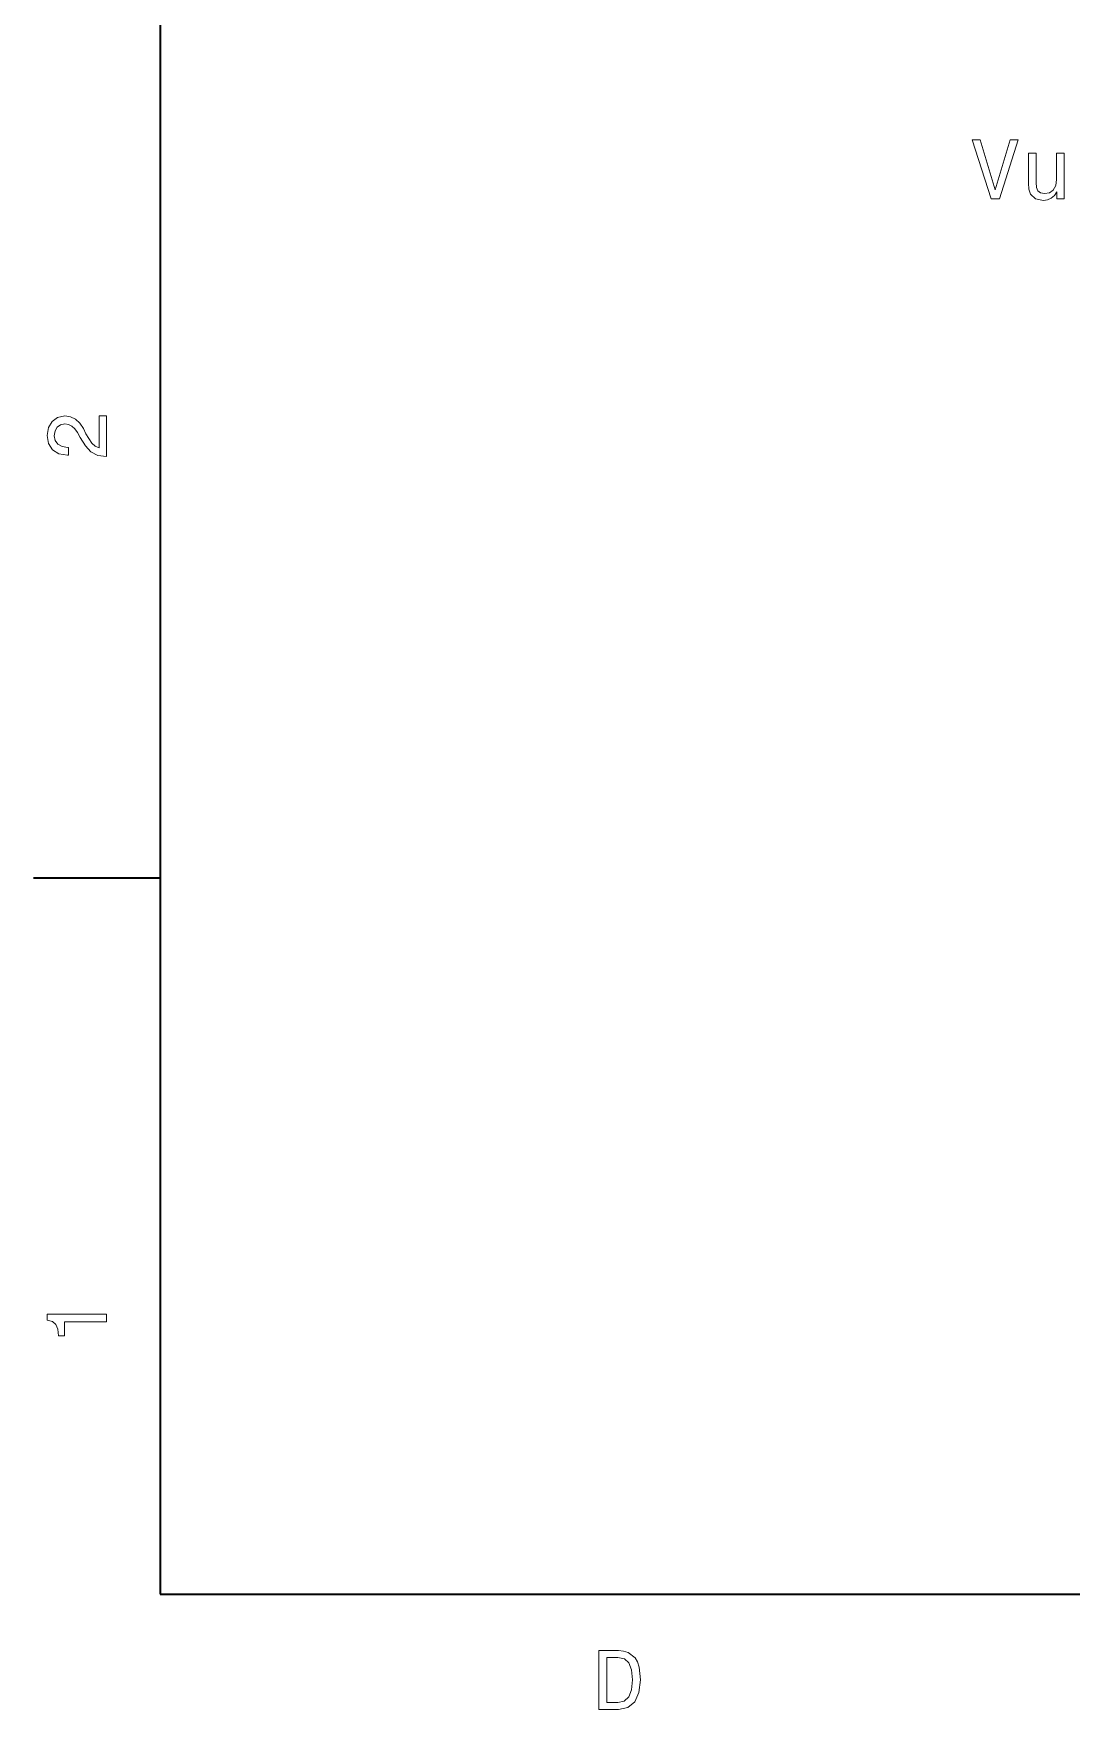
# Model space of a CAD drawing. Extents: x 0 to 297, y 0 to 210.
# Drawn here: x 2.5 to 64.1, y 3.2 to 102.6 of the extents above; entities that cross this region are included whole.
import ezdxf

# ---------------------------------------------------------------- set-up
doc = ezdxf.new("R2010")
doc.units = 0

msp = doc.modelspace()

# ---------------------------------------------------------------- linework, layer by layer
at = {"color": 7, "lineweight": 35}
for p, q in [((10, 200), (10, 10)), ((10, 10), (287, 10))]:
    msp.add_line(p, q, dxfattribs=at)
at = {"color": 7, "lineweight": 35, "ltscale": 0.1875}
msp.add_line((10, 52.5), (2.5, 52.5), dxfattribs=at)
at = {"color": 7, "lineweight": 13}
for points in [[(60.415573, 96.313766), (59.538052, 93.333221), (58.635311, 96.313766), (58.156204, 96.313766), (59.285889, 92.808723), (59.790211, 92.808723), (60.89468, 96.313766)], [(63.618023, 95.516937), (63.174217, 95.516937), (63.174217, 93.953537), (63.123787, 93.590424), (62.977531, 93.328178), (62.750587, 93.166794), (62.453037, 93.116364), (62.216003, 93.156708), (62.064709, 93.27774), (61.978973, 93.484512), (61.958801, 93.777023), (61.958801, 95.516937), (61.514996, 95.516937), (61.514996, 93.736679), (61.530125, 93.378609), (61.625946, 93.081055), (61.918453, 92.808723), (62.387474, 92.712906), (62.639633, 92.748207), (62.856495, 92.838982), (63.043095, 92.995323), (63.194389, 93.222267), (63.194389, 92.808723), (63.618023, 92.808723)], [(6.833213, 77.519447), (6.833213, 79.925072), (6.399496, 79.925072), (6.399496, 78.023773), (6.162464, 78.129684), (5.965778, 78.311241), (5.607709, 78.871033), (5.456412, 79.168587), (5.239553, 79.501442), (4.987392, 79.738472), (4.689842, 79.874641), (4.351945, 79.925072), (3.928314, 79.839333), (3.595461, 79.602303), (3.383646, 79.239189), (3.307997, 78.770172), (3.393732, 78.286018), (3.630764, 77.91787), (4.009006, 77.680832), (4.508286, 77.600143), (4.578891, 77.600143), (4.578891, 78.059074), (4.538545, 78.059074), (4.195605, 78.104462), (3.943444, 78.240631), (3.782061, 78.457489), (3.726585, 78.744957), (3.777017, 79.03746), (3.903098, 79.254318), (4.099784, 79.395531), (4.346902, 79.445961), (4.578891, 79.41066), (4.775577, 79.314842), (4.947046, 79.153458), (5.098343, 78.931557), (5.259727, 78.634003), (5.572406, 78.139771), (5.90526, 77.791786), (6.308718, 77.585014), (6.818084, 77.519447)], [(6.833213, 26.159222), (6.833213, 26.618156), (3.307997, 26.618156), (3.307997, 26.275217), (3.615634, 26.184439), (3.822406, 26.002882), (3.943444, 25.725506), (3.98379, 25.34222), (4.341859, 25.34222), (4.341859, 26.159222)], [(37.194958, 6.666787), (36.029972, 6.666787), (36.029972, 3.166787), (37.194958, 3.166787), (37.744667, 3.277738), (38.153168, 3.615634), (38.405331, 4.165346), (38.496109, 4.916787), (38.415417, 5.683357), (38.314552, 5.985951), (38.173344, 6.228026), (37.764839, 6.555836), (37.497551, 6.636527)], [(37.159653, 6.248199), (37.542938, 6.17255), (37.805187, 5.940562), (37.961525, 5.527017), (38.011959, 4.916787), (37.956482, 4.326729), (37.800144, 3.913184), (37.532852, 3.666066), (37.159653, 3.585375), (36.498989, 3.585375), (36.498989, 6.248199)]]:
    msp.add_lwpolyline(points, close=True, dxfattribs=at)

doc.saveas('drawing.dxf')
